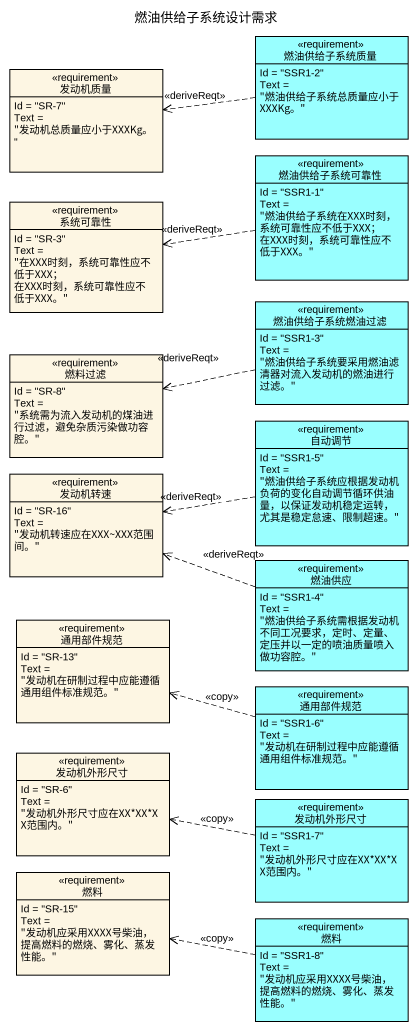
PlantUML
@startuml
title 燃油供给子系统设计需求
hide circle
hide empty members
class 燃油供给子系统质量 <<requirement>> #99FFFF {
  Id = "SSR1-2"
  Text = "燃油供给子系统总质量应小于XXXKg。"
}
class 发动机质量 <<requirement>> {
  Id = "SR-7"
  Text = "发动机总质量应小于XXXKg。"
}
class 燃油供给子系统可靠性 <<requirement>> #99FFFF {
  Id = "SSR1-1"
  Text = "燃油供给子系统在XXX时刻，系统可靠性应不低于XXX； 在XXX时刻，系统可靠性应不低于XXX。"
}
class 系统可靠性 <<requirement>> {
  Id = "SR-3"
  Text = "在XXX时刻，系统可靠性应不低于XXX； 在XXX时刻，系统可靠性应不低于XXX。"
}
class 燃油供给子系统燃油过滤 <<requirement>> #99FFFF {
  Id = "SSR1-3"
  Text = "燃油供给子系统要采用燃油滤清器对流入发动机的燃油进行过滤。"
}
class 燃料过滤 <<requirement>> {
  Id = "SR-8"
  Text = "系统需为流入发动机的煤油进行过滤，避免杂质污染做功容腔。"
}
class 自动调节 <<requirement>> #99FFFF {
  Id = "SSR1-5"
  Text = "燃油供给子系统应根据发动机负荷的变化自动调节循环供油量，以保证发动机稳定运转，尤其是稳定怠速、限制超速。"
}
class 发动机转速 <<requirement>> {
  Id = "SR-16"
  Text = "发动机转速应在XXX~XXX范围间。"
}
class 燃油供应 <<requirement>> #99FFFF {
  Id = "SSR1-4"
  Text = "燃油供给子系统需根据发动机不同工况要求，定时、定量、定压并以一定的喷油质量喷入做功容腔。"
}
class 通用部件规范 <<requirement>> {
  Id = "SR-13"
  Text = "发动机在研制过程中应能遵循通用组件标准规范。"
}
class "通用部件规范" as 通用部件规范_2 <<requirement>> #99FFFF {
  Id = "SSR1-6"
  Text = "发动机在研制过程中应能遵循通用组件标准规范。"
}
class 发动机外形尺寸 <<requirement>> {
  Id = "SR-6"
  Text = "发动机外形尺寸应在XX*XX*XX范围内。"
}
class "发动机外形尺寸" as 发动机外形尺寸_2 <<requirement>> #99FFFF {
  Id = "SSR1-7"
  Text = "发动机外形尺寸应在XX*XX*XX范围内。"
}
class 燃料 <<requirement>> {
  Id = "SR-15"
  Text = "发动机应采用XXXX号柴油，提高燃料的燃烧、雾化、蒸发性能。"
}
class "燃料" as 燃料_2 <<requirement>> #99FFFF {
  Id = "SSR1-8"
  Text = "发动机应采用XXXX号柴油，提高燃料的燃烧、雾化、蒸发性能。"
}
燃油供给子系统质量 .left.> 发动机质量 : <<deriveReqt>>
燃油供给子系统可靠性 .left.> 系统可靠性 : <<deriveReqt>>
燃油供给子系统燃油过滤 .left.> 燃料过滤 : <<deriveReqt>>
自动调节 .left.> 发动机转速 : <<deriveReqt>>
燃油供应 .left.> 发动机转速 : <<deriveReqt>>
通用部件规范_2 .left.> 通用部件规范 : <<copy>>
发动机外形尺寸_2 .left.> 发动机外形尺寸 : <<copy>>
燃料_2 .left.> 燃料 : <<copy>>
@enduml
